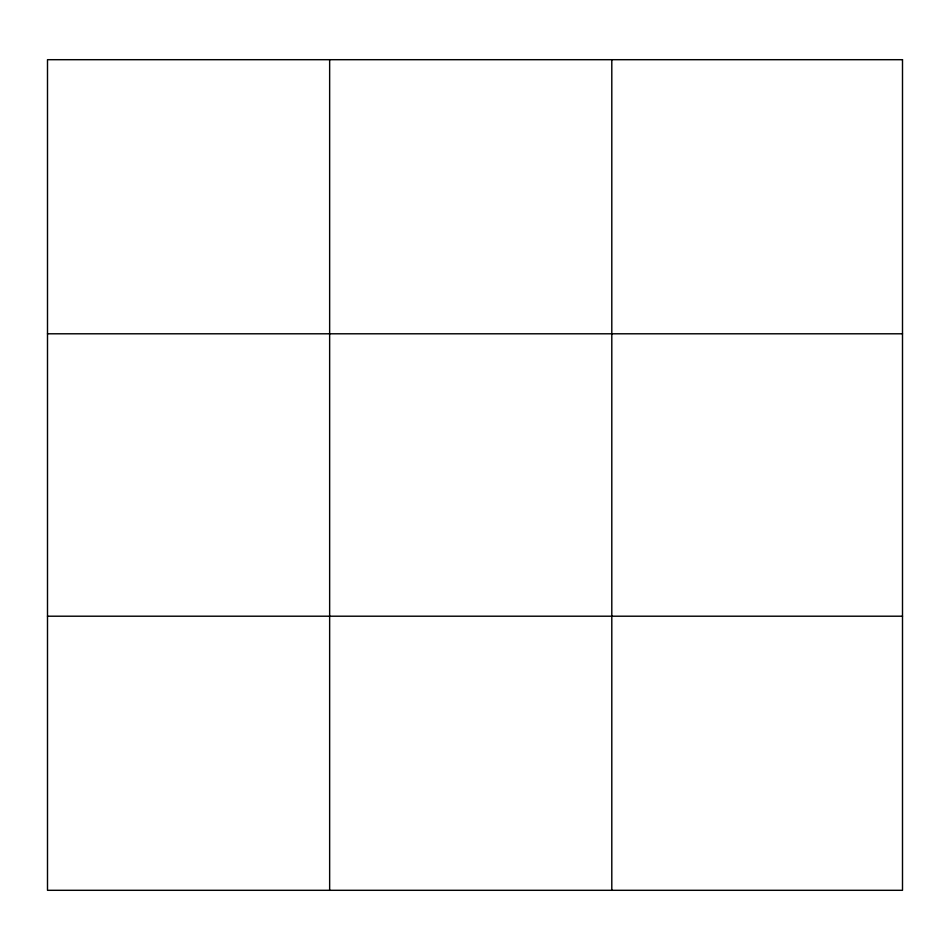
<?xml version="1.0" encoding="UTF-8"?>
<svg xmlns="http://www.w3.org/2000/svg" width="950" height="950" viewBox="0 0 950 950"><rect width="100%" height="100%" fill="white"/><g stroke="black" fill="none" stroke-linecap="round" stroke-linejoin="round"><path stroke-width="1.43" d="M329.65 59.696L329.65 890.304M611.8 59.696L611.8 890.304M47.5 333.794L902.5 333.794M47.5 616.206L902.5 616.206M902.5 59.696L902.5 890.304L47.5 890.304L47.5 59.696L902.5 59.696"/></g></svg>
